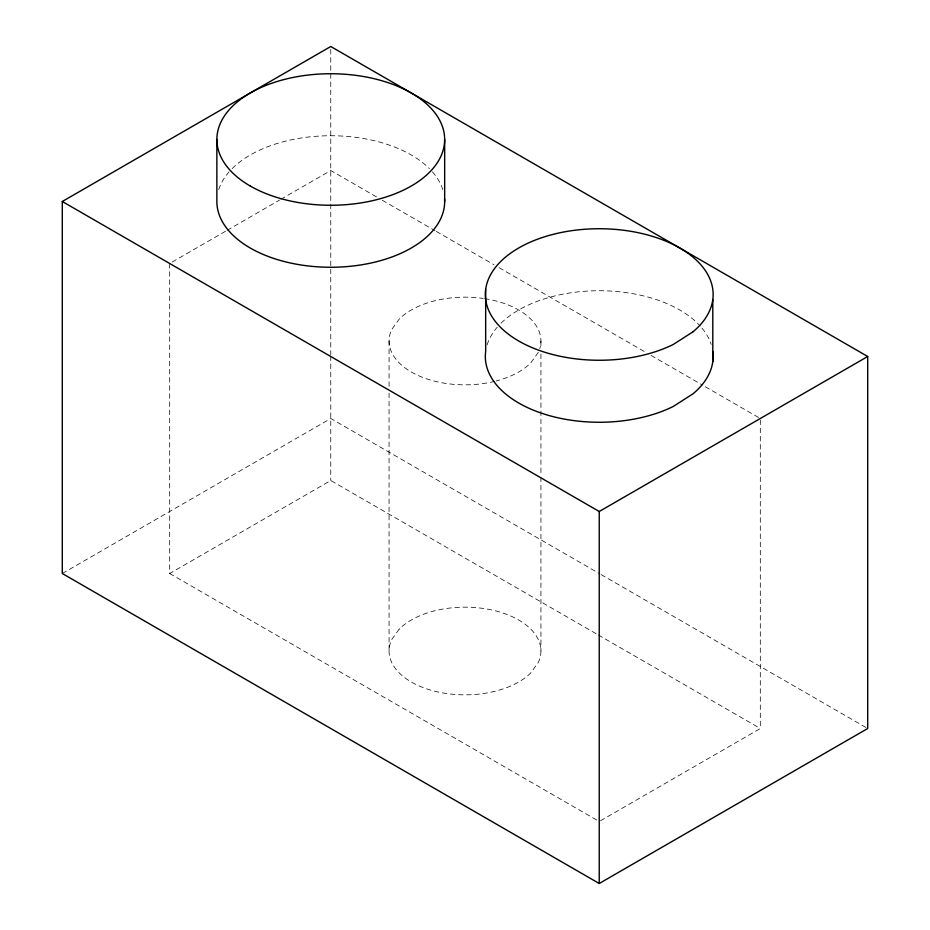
<?xml version="1.0" encoding="UTF-8"?>
<svg xmlns="http://www.w3.org/2000/svg" width="930" height="930" viewBox="0 0 930 930"><rect width="100%" height="100%" fill="white"/><g stroke="black" fill="none" stroke-linecap="round" stroke-linejoin="round"><path stroke-width="0.7" stroke-dasharray="4.65 3.49" d="M538.342 352.342L530.763 362.921A75.934 43.838 0 0 1 496.178 380.975M172.178 262.062L225.874 231.059M227.129 230.338L279.57 200.055M280.814 199.334L330.766 170.504L377.243 197.334M62.298 573.508L330.766 418.5L599.862 573.868M169.69 263.504L169.69 573.508L330.766 480.508L597.037 634.237M600.478 820.783L760.31 728.504L760.31 418.5L703.801 385.869M382.265 200.229L435.007 230.687M436.275 231.407L494.039 264.771M499.073 267.666L646.025 352.505M651.047 355.411L702.545 385.136M601.117 574.589L867.702 728.504M598.292 634.958L760.31 728.504M169.69 573.508L597.978 820.772M540.935 340.996L540.935 348.239M540.935 354.039L540.935 475.718M540.935 477.171L540.935 651M389.066 340.996L389.066 387.357M389.066 393.146L389.066 651M330.766 49.395L330.766 354.818M330.766 355.923L330.766 480.508M487.122 344.879A113.902 65.763 0 0 1 497.225 327.244M501.026 323.187A113.902 65.763 0 0 1 602.07 290.753A113.902 65.763 0 0 1 700.197 326.058M701.964 328.104A113.902 65.763 0 0 1 711.194 344.414M218.736 189.627A113.902 65.763 0 0 1 229.106 171.852M232.128 168.621A113.902 65.763 0 0 1 429.404 168.621M432.427 171.852A113.902 65.763 0 0 1 442.796 189.627M484.658 298.658A75.934 43.838 0 0 1 539.784 348.622M494.772 381.335A75.934 43.838 0 0 1 415.222 374.104A75.934 43.838 0 0 1 391.658 329.65L399.237 319.083A75.934 43.838 0 0 1 483.286 298.449M399.237 629.087L391.658 639.654A75.934 43.838 0 0 0 435.938 691.502A75.934 43.838 0 0 0 530.763 672.925L538.342 662.346A75.934 43.838 0 0 0 494.063 610.499A75.934 43.838 0 0 0 399.237 629.087"/><path stroke-width="1.4" d="M62.298 201.496L330.766 46.5L867.702 356.492L867.702 728.504L599.234 883.5L62.298 573.508L62.298 201.496L599.234 511.5L867.702 356.492M712.798 299.565L712.798 361.561M599.234 511.5L599.234 883.5M485.669 289.439L485.669 351.435A113.902 65.763 0 0 0 547.677 415.14A113.902 65.763 0 0 0 673.332 406.433L693.199 393.669A113.902 65.763 0 0 0 712.81 351.517M444.668 139.5L444.668 201.496M216.864 139.5L216.864 201.496A113.902 65.763 0 0 0 333.045 267.247A113.902 65.763 0 0 0 444.575 198.869M693.199 331.661L673.332 344.437A113.902 65.763 0 0 1 489.517 312.166A113.902 65.763 0 0 1 617.869 229.617A113.902 65.763 0 0 1 693.199 331.661M250.228 186A113.902 65.763 0 0 0 440.785 156.519A113.902 65.763 0 0 0 301.285 75.981A113.902 65.763 0 0 0 250.228 186"/></g></svg>
